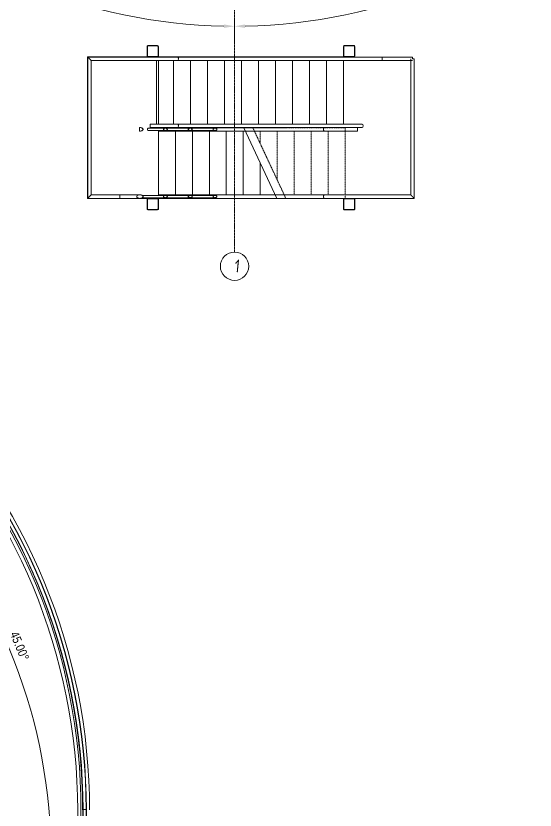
# Model space of a CAD drawing. Header units: millimetres. Extents: x 223 to 163467, y -12002 to 99672.
# Drawn here: x 126289 to 133624, y 633 to 11862 of the extents above; entities that cross this region are included whole.
import ezdxf

# ---------------------------------------------------------------- set-up
doc = ezdxf.new("R2010")
doc.units = ezdxf.units.MM
doc.linetypes.add('ADSK_Линия сетки', pattern=[21, 12, -3, 3, -3])
doc.linetypes.add('Сверху', pattern=[3.96875, 2.38125, -1.5875])
for name, color, linetype, lineweight in [('A-ANNO-DIMS', 7, 'Continuous', 9), ('A-FLOR', 7, 'Continuous', 9), ('S-COLS', 7, 'Continuous', 9), ('S-GRID', 7, 'Continuous', 9), ('S-GRID-IDEN', 7, 'Continuous', 9), ('S-STRS', 7, 'Continuous', 9), ('S-STRS-MBND', 7, 'Сверху', 9), ('Ограждение', 7, 'Continuous', 9)]:
    doc.layers.add(name, color=color, linetype=linetype, lineweight=lineweight)
for name, color, linetype in [('PDF _A-AREA', 7, 'Continuous'), ('PDF _I-WALL', 7, 'Continuous'), ('PDF _S-BEAM', 7, 'Continuous'), ('PDF _Ограждение', 7, 'Continuous')]:
    doc.layers.add(name, color=color, linetype=linetype)
doc.styles.add('GOST Common_I', font='ARIALN.TTF', dxfattribs={"height": 175})
doc.styles.add('GOST Common_I_6', font='ARIALN.TTF', dxfattribs={"height": 125})
doc.dimstyles.new('Диагональ_-_Gost_2_5мм', dxfattribs={"dimscale": 304.8, "dimtxt": 125.714375, "dimasz": 0.492126, "dimexe": 0.393701, "dimexo": 0.246063, "dimgap": 0.287073, "dimtad": 1, "dimdec": 0, "dimzin": 0, "dimdsep": 46, "dimtxsty": 'GOST Common_I_6', "dimsah": 1, "dimcen": 0.09, "dimdle": 0.393701, "dimazin": 0, "dimtfac": 1, "dimtdec": 4, "dimtix": 1, "dimtmove": 0, "dimatfit": 3, "dimfxl": 1, "dimtvp": 1, "dimtfill": 1, "dimtolj": 1, "dimtzin": 0, "dimarcsym": 2})

# ---------------------------------------------------------------- blocks, each defined once
blk = doc.blocks.new('Труба квадратного сечения _ТУ 36-2287-80_-Колонна - труба160x5-839524-Уровень 6')
at = {"layer": 'S-COLS'}
h = blk.add_hatch(dxfattribs=at)
h.set_pattern_fill('FP_4', color=256, style=0, pattern_type=2)
h.set_pattern_definition([(315, (10007.61, -335.5), (125.7236, 125.7236), []), (315, (10198.11, -335.5), (125.7236, 125.7236), [])])
h.paths.add_polyline_path([(-80, -70), (-77, -77), (-70, -80), (70, -80), (77, -77), (80, -70), (80, 70), (77, 77), (70, 80), (-70, 80), (-77, 77), (-80, 70)], flags=0)
h.paths.add_polyline_path([(-75, -70), (-75, 70), (-74, 74), (-70, 75), (70, 75), (74, 74), (75, 70), (75, -70), (74, -74), (70, -75), (-70, -75), (-74, -74)], flags=0)
for p, q in [((-80, 70), (-80, -70)), ((-75, -70), (-75, 70)), ((70, 80), (-70, 80)), ((-70, 75), (70, 75)), ((75, 70), (75, -70)), ((80, -70), (80, 70)), ((70, -75), (-70, -75)), ((-70, -80), (70, -80))]:
    blk.add_line(p, q, dxfattribs=at)
for centre, radius, start, end in [((-70, 70), 10, 90, 180), ((-70, 70), 5, 90, 180), ((70, 70), 10, 0, 90), ((70, 70), 5, 360, 90), ((-70, -70), 10, 180, 270), ((-70, -70), 5, 180, 270), ((70, -70), 10, 270, 360), ((70, -70), 5, 270, 0)]:
    blk.add_arc(centre, radius, start, end, dxfattribs=at)
blk = doc.blocks.new('Труба квадратного сечения _ТУ 36-2287-80_-Колонна - труба160x5-V2-Уровень 6')
at = {"layer": 'S-COLS'}
h = blk.add_hatch(dxfattribs=at)
h.set_pattern_fill('FP_5', color=256, style=0, pattern_type=2)
h.set_pattern_definition([(315, (10007.61, 2439.5), (125.7236, 125.7236), []), (315, (10198.11, 2439.5), (125.7236, 125.7236), [])])
h.paths.add_polyline_path([(-80, -70), (-77, -77), (-70, -80), (70, -80), (77, -77), (80, -70), (80, 70), (77, 77), (70, 80), (-70, 80), (-77, 77), (-80, 70)], flags=0)
h.paths.add_polyline_path([(-75, -70), (-75, 70), (-74, 74), (-70, 75), (70, 75), (74, 74), (75, 70), (75, -70), (74, -74), (70, -75), (-70, -75), (-74, -74)], flags=0)
for p, q in [((-80, 70), (-80, -70)), ((-75, -70), (-75, 70)), ((70, 80), (-70, 80)), ((-70, 75), (70, 75)), ((75, 70), (75, -70)), ((80, -70), (80, 70)), ((70, -75), (-70, -75)), ((-70, -80), (70, -80))]:
    blk.add_line(p, q, dxfattribs=at)
for centre, radius, start, end in [((-70, 70), 10, 90, 180), ((-70, 70), 5, 90, 180), ((70, 70), 10, 0, 90), ((70, 70), 5, 360, 90), ((-70, -70), 10, 180, 270), ((-70, -70), 5, 180, 270), ((70, -70), 10, 270, 360), ((70, -70), 5, 270, 0)]:
    blk.add_arc(centre, radius, start, end, dxfattribs=at)
blk = doc.blocks.new('Труба квадратного сечения _ТУ 36-2287-80_-Колонна - труба160x5-V3-Уровень 6')
at = {"layer": 'S-COLS'}
h = blk.add_hatch(dxfattribs=at)
h.set_pattern_fill('FP_6', color=256, style=0, pattern_type=2)
h.set_pattern_definition([(315, (7847.61, -335.5), (125.7236, 125.7236), []), (315, (8038.11, -335.5), (125.7236, 125.7236), [])])
h.paths.add_polyline_path([(-80, 70), (-80, -70), (-77, -77), (-70, -80), (70, -80), (77, -77), (80, -70), (80, 70), (77, 77), (70, 80), (-70, 80), (-77, 77)], flags=0)
h.paths.add_polyline_path([(-75, -65), (-75, 70), (-74, 74), (-70, 75), (70, 75), (74, 74), (75, 70), (75, -70), (74, -74), (70, -75), (-70, -75), (-74, -74), (-75, -70)], flags=0)
for p, q in [((-80, 70), (-80, -70)), ((-75, -70), (-75, 70)), ((70, 80), (-70, 80)), ((-70, 75), (70, 75)), ((75, 70), (75, -70)), ((80, -70), (80, 70)), ((70, -75), (-70, -75)), ((-70, -80), (70, -80))]:
    blk.add_line(p, q, dxfattribs=at)
for centre, radius, start, end in [((-70, 70), 10, 90, 180), ((-70, 70), 5, 90, 180), ((70, 70), 10, 0, 90), ((70, 70), 5, 360, 90), ((-70, -70), 10, 180, 270), ((-70, -70), 5, 180, 270), ((70, -70), 10, 270, 360), ((70, -70), 5, 270, 0)]:
    blk.add_arc(centre, radius, start, end, dxfattribs=at)
blk = doc.blocks.new('Труба квадратного сечения _ТУ 36-2287-80_-Колонна - труба160x5-V4-Уровень 6')
at = {"layer": 'S-COLS'}
h = blk.add_hatch(dxfattribs=at)
h.set_pattern_fill('FP_7', color=256, style=0, pattern_type=2)
h.set_pattern_definition([(315, (7847.61, 2439.5), (125.7236, 125.7236), []), (315, (8038.11, 2439.5), (125.7236, 125.7236), [])])
h.paths.add_polyline_path([(-80, -18), (-80, -70), (-77, -77), (-70, -80), (70, -80), (77, -77), (80, -70), (80, 70), (77, 77), (70, 80), (-70, 80), (-77, 77), (-80, 70), (-80, 24)], flags=0)
h.paths.add_polyline_path([(-75, -60), (-75, 70), (-74, 74), (-70, 75), (70, 75), (74, 74), (75, 70), (75, -70), (74, -74), (70, -75), (-70, -75), (-74, -74), (-75, -70)], flags=0)
for p, q in [((-80, 70), (-80, -70)), ((-75, -70), (-75, 70)), ((70, 80), (-70, 80)), ((-70, 75), (70, 75)), ((75, 70), (75, -70)), ((80, -70), (80, 70)), ((70, -75), (-70, -75)), ((-70, -80), (70, -80))]:
    blk.add_line(p, q, dxfattribs=at)
for centre, radius, start, end in [((-70, 70), 10, 90, 180), ((-70, 70), 5, 90, 180), ((70, 70), 10, 0, 90), ((70, 70), 5, 360, 90), ((-70, -70), 10, 180, 270), ((-70, -70), 5, 180, 270), ((70, -70), 10, 270, 360), ((70, -70), 5, 270, 0)]:
    blk.add_arc(centre, radius, start, end, dxfattribs=at)
blk = doc.blocks.new('ог2 - ог1-756238-Уровень 6')
at = {"layer": 'Ограждение'}
for p, q in [((-1254, -7929), (-1254, -9927)), ((19, -7929), (-1254, -7929)), ((2899, -7929), (19, -7929)), ((3334, -7929), (2899, -7929)), ((3334, -7929), (3334, -7955)), ((-1204, -9877), (-1204, -7979)), ((-1204, -7979), (19, -7979)), ((19, -7979), (2899, -7979)), ((2899, -7979), (3334, -7979)), ((-795, -9877), (-1204, -9877)), ((-516, -9877), (-795, -9877)), ((-1254, -9927), (-795, -9927)), ((-795, -9927), (-516, -9927)), ((-157, -9886), (-483, -9886)), ((-483, -9918), (-157, -9918)), ((194, -9886), (-157, -9886)), ((-157, -9918), (194, -9918)), ((544, -9886), (194, -9886)), ((194, -9918), (544, -9918))]:
    blk.add_line(p, q, dxfattribs=at)
at = {"layer": 'Ограждение', "lineweight": 15, "flags": 128}
for points in [[(-516, -9877), (-525, -9877), (-534, -9879), (-542, -9881), (-549, -9885), (-554, -9889), (-558, -9894), (-560, -9899), (-560, -9904), (-558, -9909), (-554, -9914), (-549, -9918), (-542, -9922), (-534, -9924), (-525, -9926), (-516, -9927)], [(-516, -9927), (-507, -9926), (-498, -9924), (-490, -9922), (-484, -9918), (-478, -9914), (-474, -9909), (-473, -9904), (-473, -9899), (-474, -9894), (-478, -9889), (-484, -9885), (-490, -9881), (-498, -9879), (-507, -9877), (-516, -9877)], [(-157, -9886), (-163, -9886), (-168, -9887), (-173, -9889), (-178, -9891), (-181, -9894), (-183, -9897), (-185, -9900), (-185, -9903), (-183, -9906), (-181, -9910), (-178, -9912), (-173, -9914), (-168, -9916), (-163, -9917), (-157, -9918)], [(-157, -9918), (-151, -9917), (-145, -9916), (-140, -9914), (-136, -9912), (-132, -9910), (-130, -9906), (-129, -9903), (-129, -9900), (-130, -9897), (-132, -9894), (-136, -9891), (-140, -9889), (-145, -9887), (-151, -9886), (-157, -9886)], [(194, -9886), (188, -9886), (182, -9887), (177, -9889), (173, -9891), (170, -9894), (167, -9897), (166, -9900), (166, -9903), (167, -9906), (170, -9910), (173, -9912), (177, -9914), (182, -9916), (188, -9917), (194, -9918)], [(194, -9918), (200, -9917), (205, -9916), (210, -9914), (215, -9912), (218, -9910), (221, -9906), (222, -9903), (222, -9900), (221, -9897), (218, -9894), (215, -9891), (210, -9889), (205, -9887), (200, -9886), (194, -9886)], [(544, -9886), (539, -9886), (533, -9887), (528, -9889), (524, -9891), (520, -9894), (518, -9897), (517, -9900), (517, -9903), (518, -9906), (520, -9910), (524, -9912), (528, -9914), (533, -9916), (539, -9917), (544, -9918)], [(544, -9918), (550, -9917), (556, -9916), (561, -9914), (565, -9912), (569, -9910), (571, -9906), (572, -9903), (572, -9900), (571, -9897), (569, -9894), (565, -9891), (561, -9889), (556, -9887), (550, -9886), (544, -9886)]]:
    blk.add_lwpolyline(points, dxfattribs=at)
at = {"layer": 'Ограждение'}
for points, knots in [([(-1254, -7929), (-1254, -7929), (-1254, -7929), (-1253, -7931), (-1251, -7932), (-1250, -7933), (-1248, -7935), (-1247, -7936), (-1245, -7938), (-1242, -7941), (-1241, -7943), (-1239, -7944), (-1237, -7946), (-1236, -7947), (-1234, -7949), (-1233, -7950), (-1231, -7952), (-1229, -7954), (-1228, -7955), (-1226, -7957), (-1225, -7959), (-1223, -7960), (-1221, -7962), (-1220, -7963), (-1218, -7965), (-1217, -7966), (-1216, -7968), (-1214, -7969), (-1212, -7971), (-1211, -7972), (-1209, -7974), (-1208, -7975), (-1206, -7977), (-1205, -7978), (-1204, -7979), (-1204, -7979)], [0, 0, 0, 0, 0.083333, 0.125, 0.166667, 0.208333, 0.229167, 0.25, 0.291667, 0.333333, 0.354167, 0.375, 0.395833, 0.416667, 0.4375, 0.458333, 0.479167, 0.5, 0.520833, 0.541667, 0.5625, 0.583333, 0.604167, 0.625, 0.645833, 0.666667, 0.6875, 0.708333, 0.75, 0.770833, 0.791667, 0.833333, 0.875, 0.916667, 1, 1, 1, 1]), ([(19, -7929), (20, -7929), (21, -7929), (23, -7932), (24, -7936), (26, -7941), (27, -7947), (27, -7956), (26, -7965), (24, -7972), (23, -7976), (21, -7978), (20, -7979), (19, -7979)], [0, 0, 0, 0, 0.083333, 0.166667, 0.25, 0.333333, 0.416667, 0.5, 0.666667, 0.75, 0.833333, 0.916667, 1, 1, 1, 1]), ([(2899, -7929), (2900, -7929), (2901, -7929), (2903, -7932), (2904, -7936), (2906, -7941), (2907, -7947), (2907, -7956), (2906, -7965), (2904, -7972), (2903, -7976), (2901, -7978), (2900, -7979), (2899, -7979)], [0, 0, 0, 0, 0.083333, 0.166667, 0.25, 0.333333, 0.416667, 0.5, 0.666667, 0.75, 0.833333, 0.916667, 1, 1, 1, 1]), ([(-1204, -9877), (-1204, -9877), (-1205, -9877), (-1206, -9878), (-1208, -9880), (-1209, -9881), (-1211, -9883), (-1212, -9884), (-1214, -9886), (-1216, -9888), (-1217, -9889), (-1218, -9890), (-1220, -9892), (-1221, -9894), (-1223, -9895), (-1225, -9897), (-1226, -9898), (-1228, -9900), (-1229, -9902), (-1231, -9903), (-1233, -9905), (-1234, -9906), (-1236, -9908), (-1237, -9910), (-1239, -9911), (-1241, -9913), (-1242, -9914), (-1243, -9915), (-1245, -9917), (-1247, -9919), (-1248, -9920), (-1250, -9922), (-1251, -9923), (-1253, -9925), (-1254, -9926), (-1254, -9927), (-1254, -9927)], [-1, -1, -1, -1, -0.916667, -0.875, -0.833333, -0.791667, -0.770833, -0.75, -0.708333, -0.6875, -0.666667, -0.645833, -0.625, -0.604167, -0.583333, -0.5625, -0.541667, -0.520833, -0.5, -0.479167, -0.458333, -0.4375, -0.416667, -0.395833, -0.375, -0.354167, -0.333333, -0.3125, -0.291667, -0.25, -0.229167, -0.208333, -0.166667, -0.125, -0.083333, 0, 0, 0, 0]), ([(-795, -9877), (-796, -9877), (-797, -9877), (-799, -9880), (-800, -9884), (-802, -9891), (-803, -9902), (-802, -9912), (-800, -9919), (-799, -9923), (-797, -9926), (-796, -9927), (-795, -9927)], [-1, -1, -1, -1, -0.916667, -0.833333, -0.75, -0.666667, -0.5, -0.333333, -0.25, -0.166667, -0.083333, 0, 0, 0, 0])]:
    blk.add_open_spline(points, degree=3, knots=knots, dxfattribs=at)
blk = doc.blocks.new('ог6 - ог1-756366-Уровень 6')
at = {"layer": 'Ограждение'}
for p, q in [((3308, -7953), (3308, -9877)), ((3332, -7953), (3358, -7953)), ((3358, -9927), (3358, -7953)), ((2085, -9877), (1394, -9877)), ((3308, -9877), (2085, -9877)), ((1417, -9927), (2085, -9927)), ((2085, -9927), (3358, -9927))]:
    blk.add_line(p, q, dxfattribs=at)
for points, knots in [([(2085, -9927), (2084, -9927), (2083, -9926), (2081, -9923), (2080, -9919), (2078, -9914), (2077, -9908), (2077, -9899), (2078, -9891), (2080, -9884), (2081, -9880), (2083, -9877), (2084, -9877), (2085, -9877)], [0, 0, 0, 0, 0.083333, 0.166667, 0.25, 0.333333, 0.416667, 0.5, 0.666667, 0.75, 0.833333, 0.916667, 1, 1, 1, 1]), ([(3358, -9927), (3358, -9927), (3358, -9926), (3357, -9925), (3355, -9923), (3354, -9922), (3352, -9920), (3351, -9919), (3349, -9917), (3346, -9915), (3345, -9913), (3343, -9911), (3341, -9910), (3340, -9908), (3338, -9906), (3337, -9905), (3335, -9903), (3333, -9902), (3332, -9900), (3330, -9898), (3329, -9897), (3327, -9895), (3325, -9894), (3324, -9892), (3322, -9890), (3321, -9889), (3320, -9888), (3318, -9886), (3316, -9884), (3315, -9883), (3313, -9881), (3312, -9880), (3310, -9878), (3309, -9877), (3308, -9877), (3308, -9877)], [0, 0, 0, 0, 0.083333, 0.125, 0.166667, 0.208333, 0.229167, 0.25, 0.291667, 0.333333, 0.354167, 0.375, 0.395833, 0.416667, 0.4375, 0.458333, 0.479167, 0.5, 0.520833, 0.541667, 0.5625, 0.583333, 0.604167, 0.625, 0.645833, 0.666667, 0.6875, 0.708333, 0.75, 0.770833, 0.791667, 0.833333, 0.875, 0.916667, 1, 1, 1, 1])]:
    blk.add_open_spline(points, degree=3, knots=knots, dxfattribs=at)
blk = doc.blocks.new('ог19 - ог1-760235-Уровень 6')
at = {"layer": 'Ограждение', "lineweight": 15}
blk.add_line((-521, -8927), (-521, -8976), dxfattribs=at)
at = {"layer": 'Ограждение'}
for p, q in [((-516, -8927), (-519, -8927)), ((-519, -8977), (-516, -8977)), ((-157, -8936), (-402, -8936)), ((-402, -8968), (-157, -8968)), ((194, -8936), (-157, -8936)), ((-157, -8968), (194, -8968)), ((544, -8936), (194, -8936)), ((194, -8968), (544, -8968))]:
    blk.add_line(p, q, dxfattribs=at)
at = {"layer": 'Ограждение', "lineweight": 15, "flags": 128}
for points in [[(-516, -8927), (-519, -8927), (-521, -8927)], [(-521, -8976), (-519, -8977), (-516, -8977)], [(-516, -8977), (-507, -8976), (-498, -8974), (-490, -8972), (-484, -8968), (-478, -8964), (-474, -8959), (-473, -8954), (-473, -8949), (-474, -8944), (-478, -8939), (-484, -8935), (-490, -8931), (-498, -8929), (-507, -8927), (-516, -8927)], [(-157, -8936), (-163, -8936), (-168, -8937), (-173, -8939), (-178, -8941), (-181, -8944), (-183, -8947), (-185, -8950), (-185, -8953), (-183, -8956), (-181, -8960), (-178, -8962), (-173, -8964), (-168, -8966), (-163, -8967), (-157, -8968)], [(-157, -8968), (-151, -8967), (-145, -8966), (-140, -8964), (-136, -8962), (-132, -8960), (-130, -8956), (-129, -8953), (-129, -8950), (-130, -8947), (-132, -8944), (-136, -8941), (-140, -8939), (-145, -8937), (-151, -8936), (-157, -8936)], [(194, -8936), (188, -8936), (182, -8937), (177, -8939), (173, -8941), (170, -8944), (167, -8947), (166, -8950), (166, -8953), (167, -8956), (170, -8960), (173, -8962), (177, -8964), (182, -8966), (188, -8967), (194, -8968)], [(194, -8968), (200, -8967), (205, -8966), (210, -8964), (215, -8962), (218, -8960), (221, -8956), (222, -8953), (222, -8950), (221, -8947), (218, -8944), (215, -8941), (210, -8939), (205, -8937), (200, -8936), (194, -8936)], [(544, -8936), (539, -8936), (533, -8937), (528, -8939), (524, -8941), (520, -8944), (518, -8947), (517, -8950), (517, -8953), (518, -8956), (520, -8960), (524, -8962), (528, -8964), (533, -8966), (539, -8967), (544, -8968)], [(544, -8968), (550, -8967), (556, -8966), (561, -8964), (565, -8962), (569, -8960), (571, -8956), (572, -8953), (572, -8950), (571, -8947), (569, -8944), (565, -8941), (561, -8939), (556, -8937), (550, -8936), (544, -8936)]]:
    blk.add_lwpolyline(points, dxfattribs=at)
at = {"layer": 'Ограждение'}
for centre, major_axis, start_param, end_param in [((-519, -8952), (0, 25), 0, 0.105924), ((-519, -8952), (0, 25), 3.035669, 3.141593), ((-402, -8952), (0, 16), 0, 3.141593)]:
    blk.add_ellipse(centre, major_axis=major_axis, ratio=0.570396, start_param=start_param, end_param=end_param, dxfattribs=at)
blk = doc.blocks.new('ог20 - ог1-760253-Уровень 6')
at = {"layer": 'Ограждение'}
for p, q in [((19, -8877), (-372, -8877)), ((-372, -8927), (-372, -8877)), ((-372, -8927), (19, -8927)), ((2623, -8877), (19, -8877)), ((19, -8927), (2623, -8927))]:
    blk.add_line(p, q, dxfattribs=at)
blk.add_ellipse((2623, -8902), major_axis=(0, 25), ratio=0.570396, start_param=3.141593, end_param=6.283185, dxfattribs=at)
blk.add_open_spline([(19, -8877), (20, -8877), (21, -8877), (23, -8880), (24, -8884), (26, -8889), (27, -8895), (27, -8904), (26, -8912), (24, -8919), (23, -8923), (21, -8926), (20, -8927), (19, -8927)], degree=3, knots=[0, 0, 0, 0, 0.083333, 0.166667, 0.25, 0.333333, 0.416667, 0.5, 0.666667, 0.75, 0.833333, 0.916667, 1, 1, 1, 1], dxfattribs=at)
blk = doc.blocks.new('ог21 - ог1-760275-Уровень 6')
at = {"layer": 'Ограждение'}
for p, q in [((974, -8977), (2085, -8977)), ((2085, -8977), (2556, -8977)), ((2556, -8927), (2556, -8977))]:
    blk.add_line(p, q, dxfattribs=at)
blk.add_open_spline([(2085, -8977), (2084, -8977), (2083, -8976), (2081, -8973), (2080, -8969), (2078, -8964), (2077, -8958), (2077, -8949), (2078, -8941), (2080, -8934), (2081, -8930), (2083, -8927), (2084, -8927), (2085, -8927)], degree=3, knots=[0, 0, 0, 0, 0.083333, 0.166667, 0.25, 0.333333, 0.416667, 0.5, 0.666667, 0.75, 0.833333, 0.916667, 1, 1, 1, 1], dxfattribs=at)
blk = doc.blocks.new('1709 КДП Вышка Наруж_ лестница_rvt-1-Уровень 6')
at = {"layer": 'A-FLOR'}
for p, q in [((-406, -7928), (-1256, -7928)), ((-1256, -7928), (-1256, -9928)), ((-256, -7928), (-266, -7928)), ((-256, -7929), (-256, -7928)), ((-256, -8877), (-256, -7979)), ((-256, -8928), (-256, -8927)), ((-1256, -9928), (-406, -9928)), ((-266, -9928), (-256, -9928))]:
    blk.add_line(p, q, dxfattribs=at)
at = {"layer": 'S-STRS'}
for p, q in [((2359, -7928), (-256, -7928)), ((2359, -7929), (2359, -7928)), ((-281, -8877), (-281, -7979)), ((-41, -8877), (-41, -7979)), ((199, -8877), (199, -7979)), ((439, -8877), (439, -7979)), ((679, -8877), (679, -7979)), ((919, -8877), (919, -7979)), ((1159, -8877), (1159, -7979)), ((1399, -8877), (1399, -7979)), ((1639, -8877), (1639, -7979)), ((1879, -8877), (1879, -7979)), ((2119, -8877), (2119, -7979)), ((2359, -8877), (2359, -7979)), ((-256, -8928), (-256, -8936)), ((-256, -8928), (951, -8928)), ((-256, -8968), (-256, -8978)), ((-256, -8978), (-16, -8978)), ((-256, -8978), (-256, -9878)), ((-16, -8978), (224, -8978)), ((-16, -8978), (-16, -9878)), ((224, -8978), (464, -8978)), ((224, -8978), (224, -9878)), ((464, -8978), (704, -8978)), ((464, -8978), (464, -9878)), ((704, -8978), (944, -8978)), ((704, -8978), (704, -9878)), ((944, -8978), (975, -8978)), ((944, -8978), (944, -9878)), ((1560, -8928), (951, -8928)), ((1184, -9428), (1184, -9878)), ((-256, -9878), (-256, -9886)), ((-256, -9878), (-16, -9878)), ((-16, -9878), (224, -9878)), ((224, -9878), (464, -9878)), ((464, -9878), (704, -9878)), ((704, -9878), (944, -9878)), ((944, -9878), (1184, -9878)), ((1184, -9878), (1394, -9878)), ((-256, -9918), (-256, -9928)), ((-256, -9928), (1418, -9928))]:
    blk.add_line(p, q, dxfattribs=at)
at = {"layer": 'S-STRS', "linetype": 'Сверху'}
for p, q in [((-41, -8877), (-41, -7979)), ((199, -8877), (199, -7979)), ((439, -8877), (439, -7979)), ((679, -8877), (679, -7979)), ((919, -8877), (919, -7979)), ((1159, -8877), (1159, -7979)), ((1399, -8877), (1399, -7979)), ((1639, -8877), (1639, -7979)), ((1879, -8877), (1879, -7979)), ((2119, -8877), (2119, -7979)), ((2359, -8877), (2359, -7979)), ((-256, -8978), (-256, -9878)), ((-16, -8978), (-16, -9878)), ((224, -8978), (224, -9878)), ((464, -8978), (464, -9878)), ((704, -8978), (704, -9878)), ((944, -8978), (944, -9878)), ((1184, -9428), (1184, -9878))]:
    blk.add_line(p, q, dxfattribs=at)
at = {"layer": 'S-STRS-MBND', "linetype": 'Continuous'}
blk.add_line((1418, -9928), (951, -8928), dxfattribs=at)
at = {"layer": 'S-STRS-MBND'}
for p, q in [((1078, -8928), (2384, -8928)), ((1545, -9928), (1078, -8928)), ((1102, -8978), (2384, -8978)), ((1184, -8978), (1184, -9155)), ((1184, -8978), (1184, -9155)), ((1424, -8978), (1424, -9670)), ((1424, -8978), (1424, -9670)), ((1664, -8978), (1664, -9878)), ((1664, -8978), (1664, -9878)), ((1904, -8978), (1904, -9878)), ((1904, -8978), (1904, -9878)), ((2144, -8978), (2144, -9878)), ((2144, -8978), (2144, -9878)), ((2384, -8978), (2384, -8928)), ((2384, -8978), (2384, -9878)), ((1521, -9878), (2384, -9878)), ((2384, -9928), (2384, -9878)), ((1545, -9928), (2384, -9928))]:
    blk.add_line(p, q, dxfattribs=at)
at = {"lineweight": 9, "rotation": 89.99999999999955}
for name, p in [('Труба квадратного сечения _ТУ 36-2287-80_-Колонна - труба160x5-V3-Уровень 6', (-336, -7848)), ('Труба квадратного сечения _ТУ 36-2287-80_-Колонна - труба160x5-V4-Уровень 6', (2439, -7848)), ('Труба квадратного сечения _ТУ 36-2287-80_-Колонна - труба160x5-839524-Уровень 6', (-336, -10008)), ('Труба квадратного сечения _ТУ 36-2287-80_-Колонна - труба160x5-V2-Уровень 6', (2439, -10008))]:
    blk.add_blockref(name, p, dxfattribs=at)
at = {"lineweight": 9}
for name in ['ог2 - ог1-756238-Уровень 6', 'ог6 - ог1-756366-Уровень 6', 'ог19 - ог1-760235-Уровень 6', 'ог20 - ог1-760253-Уровень 6', 'ог21 - ог1-760275-Уровень 6']:
    blk.add_blockref(name, (0, 0), dxfattribs=at)
blk = doc.blocks.new('Ось сетки - D8-489723-1 этаж')
at = {"layer": 'S-GRID-IDEN'}
for start, end in [(360, 180), (180, 360)]:
    blk.add_arc((0, 0), 4, start, end, dxfattribs=at)
blk = doc.blocks.new('*D336')
at = {"layer": 'A-ANNO-DIMS', "color": 0, "lineweight": -2, "transparency": 16777216}
for p, q in [((92115, 24600), (91914, 24399)), ((94394, 19098), (94109, 19098))]:
    blk.add_line(p, q, dxfattribs=at)
blk.add_arc((86613, 19098), 7617, 1.1284, 43.8716, dxfattribs=at)
at = {"layer": 'A-ANNO-DIMS', "color": 0, "transparency": 16777216}
for points in [[(92086, 24359), (92121, 24394), (91999, 24484)], [(94253, 19248), (94203, 19247), (94229, 19098)]]:
    blk.add_solid(points, dxfattribs=at)
at = {"layer": 'Defpoints', "color": 0, "transparency": 16777216}
for p in [(92168, 24653), (93970, 21069), (86613, 19098), (94469, 19098)]:
    blk.add_point(p, dxfattribs=at)
at = {"layer": 'A-ANNO-DIMS', "color": 0, "transparency": 16777216, "insert": (93788, 22070), "char_height": 125, "width": 588.09, "attachment_point": 5, "rotation": 292.5, "style": 'GOST Common_I_6', "bg_fill": 3, "box_fill_scale": 1.1, "bg_fill_color": 256, "bg_fill_true_color": 13158600, "bg_fill_transparency": 0}
blk.add_mtext('\\A1;45.00°', dxfattribs=at)
blk = doc.blocks.new('*D338')
at = {"layer": 'A-ANNO-DIMS', "color": 0, "lineweight": -2, "transparency": 16777216}
for p, q in [((92115, 13595), (91914, 13797)), ((86613, 11316), (86613, 11601))]:
    blk.add_line(p, q, dxfattribs=at)
blk.add_arc((86613, 19098), 7617, 271.1284, 313.8716, dxfattribs=at)
at = {"layer": 'A-ANNO-DIMS', "color": 0, "transparency": 16777216}
for points in [[(91874, 13625), (91909, 13589), (91999, 13712)], [(86763, 11457), (86762, 11507), (86613, 11481)]]:
    blk.add_solid(points, dxfattribs=at)
at = {"layer": 'Defpoints', "color": 0, "transparency": 16777216}
for p in [(86613, 19098), (92168, 13542), (88584, 11740), (86613, 11241)]:
    blk.add_point(p, dxfattribs=at)
at = {"layer": 'A-ANNO-DIMS', "color": 0, "transparency": 16777216, "insert": (89470, 12199), "char_height": 125, "width": 588.09, "attachment_point": 5, "rotation": 22.5, "style": 'GOST Common_I_6', "bg_fill": 3, "box_fill_scale": 1.1, "bg_fill_color": 256, "bg_fill_true_color": 13158600, "bg_fill_transparency": 0}
blk.add_mtext('\\A1;45.00°', dxfattribs=at)
blk = doc.blocks.new('*D340')
at = {"layer": 'A-ANNO-DIMS', "color": 0, "lineweight": -2, "transparency": 16777216}
for p, q in [((81110, 13595), (81312, 13797)), ((86613, 11316), (86613, 11601))]:
    blk.add_line(p, q, dxfattribs=at)
blk.add_arc((86613, 19098), 7617, 226.1284, 268.8716, dxfattribs=at)
at = {"layer": 'A-ANNO-DIMS', "color": 0, "transparency": 16777216}
for points in [[(81316, 13589), (81351, 13625), (81227, 13712)], [(86463, 11507), (86462, 11457), (86613, 11481)]]:
    blk.add_solid(points, dxfattribs=at)
at = {"layer": 'Defpoints', "color": 0, "transparency": 16777216}
for p in [(86613, 19098), (81057, 13542), (82804, 12501), (86613, 11241)]:
    blk.add_point(p, dxfattribs=at)
at = {"layer": 'A-ANNO-DIMS', "color": 0, "transparency": 16777216, "insert": (83755, 12199), "char_height": 125, "width": 588.09, "attachment_point": 5, "rotation": 337.5, "style": 'GOST Common_I_6', "bg_fill": 3, "box_fill_scale": 1.1, "bg_fill_color": 256, "bg_fill_true_color": 13158600, "bg_fill_transparency": 0}
blk.add_mtext('\\A1;45.00°', dxfattribs=at)
blk = doc.blocks.new('оси')
at = {"layer": 'S-GRID', "linetype": 'ADSK_Линия сетки'}
blk.add_line((86612.7, 19097.7), (86612.7, 8288.8), dxfattribs=at)
at = {"layer": 'S-GRID-IDEN', "xscale": 49.99999999999996, "yscale": 49.99999999999996, "zscale": 49.99999999999996, "rotation": 179.9999999998928}
blk.add_blockref('Ось сетки - D8-489723-1 этаж', (86612.7, 8088.8), dxfattribs=at)
at = {"layer": 'S-GRID-IDEN', "insert": (86581.5, 8168.5), "char_height": 175, "width": 101.013, "attachment_point": 1, "rotation": 7.92289, "style": 'GOST Common_I'}
blk.add_mtext('\\fGOST Common|b0|i1|c204|p34|;\\W.9;1', dxfattribs=at)
at = {"layer": 'A-ANNO-DIMS'}
dim = blk.add_angular_dim_3p(base=(93969.9, 21069), center=(86612.7, 19097.7), p1=(94469.4, 19097.7), p2=(92168.2, 24653.2), dimstyle='Диагональ_-_Gost_2_5мм', override={"dimpost": '<>', "dimfxl": 6013.290219}, dxfattribs=at)
dim.commit()
dim.dimension.update_dxf_attribs({"geometry": '*D336', "text_midpoint": (93788.2, 22069.9)})
dim = blk.add_angular_dim_3p(base=(88584, 11740.4), center=(86612.7, 19097.7), p1=(86612.7, 11240.9), p2=(92168.2, 13542.1), dimstyle='Диагональ_-_Gost_2_5мм', override={"dimpost": '<>', "dimfxl": 6013.290219}, dxfattribs=at)
dim.commit()
dim.dimension.update_dxf_attribs({"geometry": '*D338', "text_midpoint": (89470.1, 12199.3)})
dim = blk.add_angular_dim_3p(base=(82804.3, 12501.4), center=(86612.7, 19097.7), p1=(81057.1, 13542.1), p2=(86612.7, 11240.9), dimstyle='Диагональ_-_Gost_2_5мм', override={"dimpost": '<>', "dimfxl": 6013.290219}, dxfattribs=at)
dim.commit()
dim.dimension.update_dxf_attribs({"geometry": '*D340', "text_midpoint": (83755.3, 12199.3)})

msp = doc.modelspace()

# ---------------------------------------------------------------- linework, layer by layer
at = {"layer": 'PDF _A-AREA', "lineweight": 15}
for centre, radius, start, end in [((118891, 635), 8342, 25.6146, 26.8561), ((118891, 635), 8341, 22.9174, 24.3842), ((118889, 634), 8344, 20.5337, 22.0001), ((118890, 634), 8342, 18.0616, 19.303), ((118889, 634), 8343, 15.3316, 16.7815), ((118892, 635), 8341, 12.9528, 14.3482), ((118893, 635), 8339, 10.5523, 11.882), ((118890, 634), 8343, 8.1409, 9.4096), ((118892, 635), 8340, 5.6799, 7.026), ((118890, 635), 8342, 3.0873, 4.6747), ((118890, 635), 8342, 0, 2.3345)]:
    msp.add_arc(centre, radius, start, end, dxfattribs=at)
at = {"layer": 'PDF _I-WALL', "lineweight": 15}
for radius in [8342, 8439]:
    msp.add_arc((118891, 635), radius, 0, 44.9176, dxfattribs=at)
at = {"layer": 'PDF _S-BEAM', "lineweight": 15}
for points in [[(121152, 8031, -0.200459), (124809, 6511, -0.198072), (127235, 644), (127235, -681, -0.198643)], [(124847, -6582, 0.198064), (127286, -681), (127286, 644, 0.197421), (124847, 6545, 0.200423), (121152, 8082)], [(121152, 8077, -0.199922), (124843, 6545, -0.197927), (127281, 644), (127243, 644), (127281, 644), (127281, -681), (127243, -681), (127281, -681, -0.197586), (124843, -6582), (124813, -6553, 0.197141), (127239, -681), (127239, 644, 0.197158), (124813, 6511)]]:
    msp.add_lwpolyline(points, format="xyb", dxfattribs=at)
at = {"layer": 'PDF _Ограждение', "lineweight": 15}
for points in [[(124784, -6540, 0.198463), (127209, -669), (127209, 631, 0.198443), (124784, 6503, 0.199638), (121160, 8005), (117168, 8005, 0.199865), (113549, 6503, 0.198463), (111123, 631), (111123, -669, 0.198443), (113549, -6540, 0.180575), (116800, -8030)], [(111170, 631, -0.198443), (113583, 6469, -0.199356), (117168, 7955), (121160, 7955, -0.199159), (124750, 6469, -0.197229), (127163, 631), (127163, -669, -0.197208), (124750, -6506, -0.199572), (121160, -7992), (117761, -7992), (117761, -8043), (121160, -8043, 0.20008), (124784, -6540)]]:
    msp.add_lwpolyline(points, format="xyb", dxfattribs=at)

# ---------------------------------------------------------------- block references
at = {"lineweight": 15}
msp.add_blockref('1709 КДП Вышка Наруж_ лестница_rvt-1-Уровень 6', (128558, 19209), dxfattribs=at)

# ---------------------------------------------------------------- next in the draw order: block references
msp.add_blockref('оси', (42765, 234), dxfattribs=at)

# ---------------------------------------------------------------- next in the draw order: block references
msp.add_blockref('оси', (32554, -19118), dxfattribs=at)

doc.saveas('drawing.dxf')
